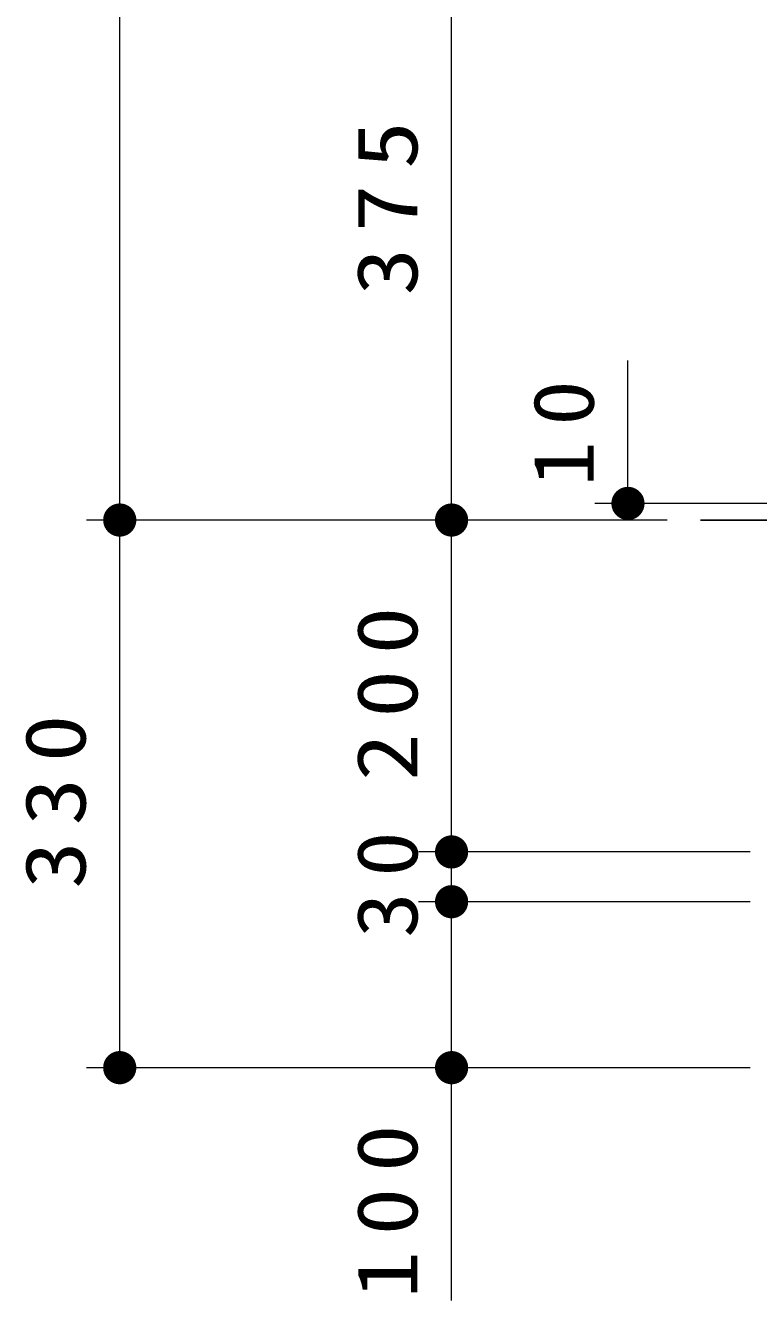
# Model space of a CAD drawing. Units: millimetres on the paper, scale 1:20. Extents: x -365 to 0, y 0 to 257.
# Drawn here: x -152.97 to -130.88, y 84.91 to 123.32 of the extents above; entities that cross this region are included whole.
import ezdxf

# ---------------------------------------------------------------- set-up
doc = ezdxf.new("R2010")
doc.units = ezdxf.units.MM
doc.layers.add('LY_1', color=7, linetype='Continuous', lineweight=25)
doc.styles.add('ＭＳ ゴシック', font='')
doc.styles.get('ＭＳ ゴシック').set_extended_font_data('MS Gothic')

# ---------------------------------------------------------------- blocks, each defined once
blk = doc.blocks.new('filled_dot')
at = {"color": 0, "linetype": 'Continuous', "lineweight": -2, "const_width": 1.25}
blk.add_lwpolyline([(-0.625, 0, 1), (0.625, 0, 1)], format="xyb", close=True, dxfattribs=at)

msp = doc.modelspace()

# ---------------------------------------------------------------- linework, layer by layer
at = {"layer": 'LY_1', "lineweight": 13}
for p, q in [((-150.132, 108.423), (-150.132, 146.265)), ((-140.132, 108.923), (-140.132, 127.177)), ((-134.816, 108.423), (-134.816, 113.232)), ((-128.132, 108.923), (-135.816, 108.923)), ((-133.632, 108.423), (-151.132, 108.423)), ((-150.132, 91.923), (-150.132, 108.423)), ((-140.132, 98.423), (-140.132, 108.423)), ((-131.132, 98.423), (-141.132, 98.423)), ((-140.132, 96.923), (-140.132, 98.423)), ((-131.132, 96.923), (-141.132, 96.923)), ((-140.132, 84.908), (-140.132, 96.923)), ((-131.132, 91.923), (-151.132, 91.923))]:
    msp.add_line(p, q, dxfattribs=at)
at = {"layer": 'LY_1'}
msp.add_line((-127.632, 108.423), (-132.632, 108.423), dxfattribs=at)

# ---------------------------------------------------------------- block references
at = {"layer": 'LY_1', "lineweight": 13, "xscale": 0.4, "yscale": 0.4}
for p, rotation in [((-134.816, 108.923), 270), ((-150.132, 108.423), 270), ((-140.132, 108.423), 270), ((-140.132, 98.423), 270), ((-140.132, 96.923), 270), ((-150.132, 91.923), 90), ((-140.132, 91.923), 90)]:
    msp.add_blockref('filled_dot', p, dxfattribs=dict(at, rotation=rotation))

# ---------------------------------------------------------------- texts
at = {"layer": 'LY_1', "char_height": 1.833, "attachment_point": 8, "rotation": 90, "style": 'ＭＳ ゴシック'}
for s, insert in [('\\T1.33;\\W1.15;375', (-141.132, 118.05)), ('\\T1.34;\\W1.1;10', (-135.816, 111.264)), ('\\T1.33;\\W1.15;200', (-141.132, 103.423)), ('\\T1.33;\\W1.15;330', (-151.132, 100.173)), ('\\T1.34;\\W1.1;30', (-141.132, 97.673)), ('\\T1.33;\\W1.15;100', (-141.132, 87.824))]:
    msp.add_mtext(s, dxfattribs=dict(at, insert=insert))

doc.saveas('drawing.dxf')
